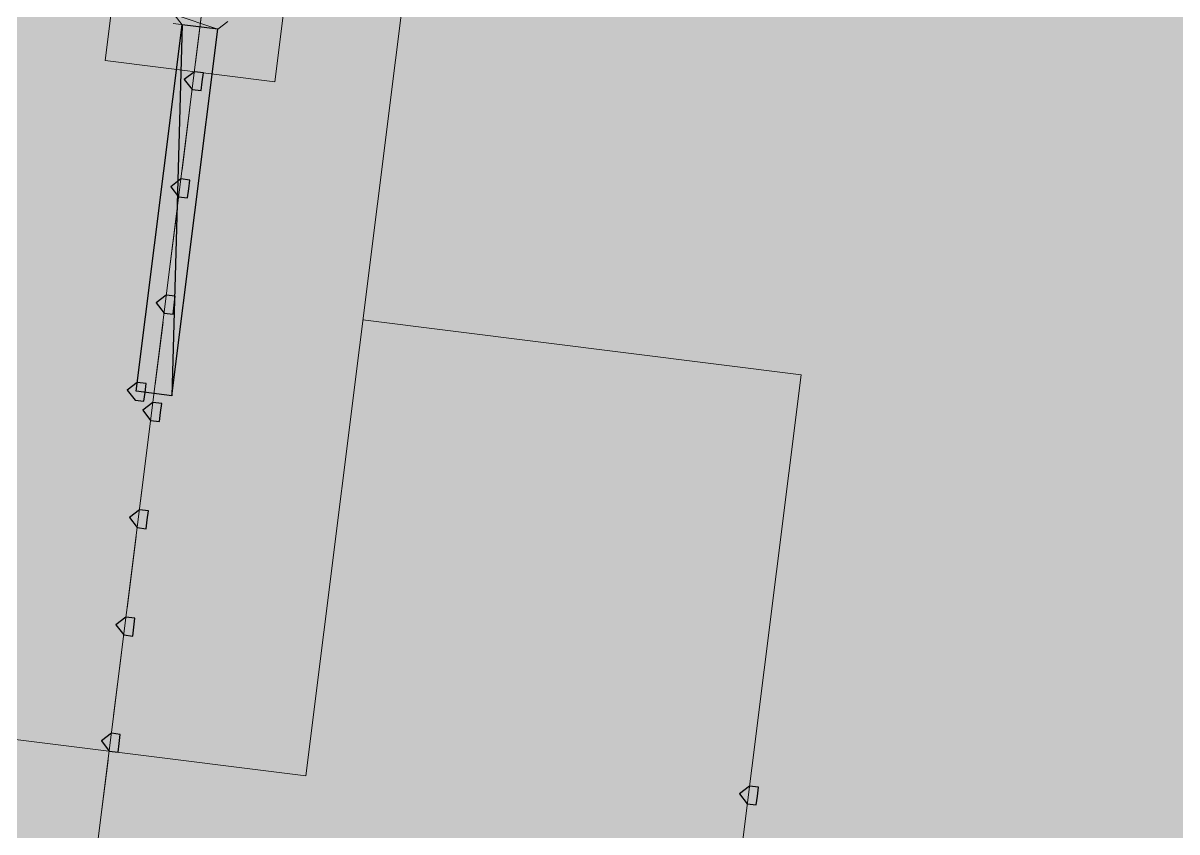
# Model space of a CAD drawing. Header units: metres. Extents: x -4 to 509425, y 7549 to 4732445.
# Drawn here: x 476059.99 to 476061.074, y 4719771.302 to 4719772.062 of the extents above; entities that cross this region are included whole.
import ezdxf

# ---------------------------------------------------------------- set-up
doc = ezdxf.new("R2010")
doc.units = ezdxf.units.M
doc.header["$LTSCALE"] = 0.01
doc.header["$MEASUREMENT"] = 0
doc.layers.get('0').update_dxf_attribs({"lineweight": 0})
doc.layers.add('_SUBESTACIÓN', color=1, linetype='Continuous')
doc.layers.add('SUBESTACION LA VID', color=253, linetype='Continuous')

# ---------------------------------------------------------------- blocks, each defined once
blk = doc.blocks.new('A$Cfff6051d')
at = {"layer": 'SUBESTACION LA VID', "transparency": 33554687}
h = blk.add_hatch(color=256, dxfattribs=at)
h.dxf.hatch_style = 2
h.paths.add_polyline_path([(476060.1582, 4719772.0065), (476060.1593, 4719772.0149), (476060.1509, 4719772.0159), (476060.1414, 4719772.0086), (476060.1488, 4719771.9991), (476060.1572, 4719771.9981)])
h = blk.add_hatch(color=256, dxfattribs=at)
h.dxf.hatch_style = 2
h.paths.add_polyline_path([(476060.1582, 4719772.0065), (476060.1593, 4719772.0149), (476060.1509, 4719772.0159), (476060.1414, 4719772.0086), (476060.1488, 4719771.9991), (476060.1572, 4719771.9981)])
h = blk.add_hatch(color=256, dxfattribs=at)
h.dxf.hatch_style = 2
h.paths.add_polyline_path([(476060.1582, 4719772.0065), (476060.1593, 4719772.0149), (476060.1509, 4719772.0159), (476060.1414, 4719772.0086), (476060.1488, 4719771.9991), (476060.1572, 4719771.9981)])
h = blk.add_hatch(color=256, dxfattribs=at)
h.dxf.hatch_style = 2
h.paths.add_polyline_path([(476060.1582, 4719772.0065), (476060.1593, 4719772.0149), (476060.1509, 4719772.0159), (476060.1414, 4719772.0086), (476060.1488, 4719771.9991), (476060.1572, 4719771.9981)])
h = blk.add_hatch(color=256, dxfattribs=at)
h.dxf.hatch_style = 2
h.paths.add_polyline_path([(476060.1456, 4719771.9057), (476060.1466, 4719771.9141), (476060.1382, 4719771.9151), (476060.1288, 4719771.9078), (476060.1361, 4719771.8983), (476060.1445, 4719771.8973)])
h = blk.add_hatch(color=256, dxfattribs=at)
h.dxf.hatch_style = 2
h.paths.add_polyline_path([(476060.1456, 4719771.9057), (476060.1466, 4719771.9141), (476060.1382, 4719771.9151), (476060.1288, 4719771.9078), (476060.1361, 4719771.8983), (476060.1445, 4719771.8973)])
h = blk.add_hatch(color=256, dxfattribs=at)
h.dxf.hatch_style = 2
h.paths.add_polyline_path([(476060.1456, 4719771.9057), (476060.1466, 4719771.9141), (476060.1382, 4719771.9151), (476060.1288, 4719771.9078), (476060.1361, 4719771.8983), (476060.1445, 4719771.8973)])
h = blk.add_hatch(color=256, dxfattribs=at)
h.dxf.hatch_style = 2
h.paths.add_polyline_path([(476060.1456, 4719771.9057), (476060.1466, 4719771.9141), (476060.1382, 4719771.9151), (476060.1288, 4719771.9078), (476060.1361, 4719771.8983), (476060.1445, 4719771.8973)])
h = blk.add_hatch(color=256, dxfattribs=at)
h.dxf.hatch_style = 2
h.paths.add_polyline_path([(476060.1319, 4719771.7965), (476060.1329, 4719771.8049), (476060.1245, 4719771.8059), (476060.1151, 4719771.7986), (476060.1224, 4719771.7891), (476060.1308, 4719771.7881)])
h = blk.add_hatch(color=256, dxfattribs=at)
h.dxf.hatch_style = 2
h.paths.add_polyline_path([(476060.1319, 4719771.7965), (476060.1329, 4719771.8049), (476060.1245, 4719771.8059), (476060.1151, 4719771.7986), (476060.1224, 4719771.7891), (476060.1308, 4719771.7881)])
h = blk.add_hatch(color=256, dxfattribs=at)
h.dxf.hatch_style = 2
h.paths.add_polyline_path([(476060.1319, 4719771.7965), (476060.1329, 4719771.8049), (476060.1245, 4719771.8059), (476060.1151, 4719771.7986), (476060.1224, 4719771.7891), (476060.1308, 4719771.7881)])
h = blk.add_hatch(color=256, dxfattribs=at)
h.dxf.hatch_style = 2
h.paths.add_polyline_path([(476060.1319, 4719771.7965), (476060.1329, 4719771.8049), (476060.1245, 4719771.8059), (476060.1151, 4719771.7986), (476060.1224, 4719771.7891), (476060.1308, 4719771.7881)])
h = blk.add_hatch(color=256, dxfattribs=at)
h.dxf.hatch_style = 2
h.paths.add_polyline_path([(476060.1045, 4719771.7146), (476060.1056, 4719771.723), (476060.0972, 4719771.724), (476060.0877, 4719771.7167), (476060.0951, 4719771.7072), (476060.1035, 4719771.7062)])
h = blk.add_hatch(color=256, dxfattribs=at)
h.dxf.hatch_style = 2
h.paths.add_polyline_path([(476060.1045, 4719771.7146), (476060.1056, 4719771.723), (476060.0972, 4719771.724), (476060.0877, 4719771.7167), (476060.0951, 4719771.7072), (476060.1035, 4719771.7062)])
h = blk.add_hatch(color=256, dxfattribs=at)
h.dxf.hatch_style = 2
h.paths.add_polyline_path([(476060.1192, 4719771.6957), (476060.1203, 4719771.7041), (476060.1119, 4719771.7051), (476060.1024, 4719771.6978), (476060.1098, 4719771.6883), (476060.1182, 4719771.6873)])
h = blk.add_hatch(color=256, dxfattribs=at)
h.dxf.hatch_style = 2
h.paths.add_polyline_path([(476060.1192, 4719771.6957), (476060.1203, 4719771.7041), (476060.1119, 4719771.7051), (476060.1024, 4719771.6978), (476060.1098, 4719771.6883), (476060.1182, 4719771.6873)])
h = blk.add_hatch(color=256, dxfattribs=at)
h.dxf.hatch_style = 2
h.paths.add_polyline_path([(476060.1192, 4719771.6957), (476060.1203, 4719771.7041), (476060.1119, 4719771.7051), (476060.1024, 4719771.6978), (476060.1098, 4719771.6883), (476060.1182, 4719771.6873)])
h = blk.add_hatch(color=256, dxfattribs=at)
h.dxf.hatch_style = 2
h.paths.add_polyline_path([(476060.1192, 4719771.6957), (476060.1203, 4719771.7041), (476060.1119, 4719771.7051), (476060.1024, 4719771.6978), (476060.1098, 4719771.6883), (476060.1182, 4719771.6873)])
h = blk.add_hatch(color=256, dxfattribs=at)
h.dxf.hatch_style = 2
h.paths.add_polyline_path([(476060.1066, 4719771.5949), (476060.1077, 4719771.6033), (476060.0993, 4719771.6043), (476060.0898, 4719771.597), (476060.0971, 4719771.5875), (476060.1056, 4719771.5865)])
h = blk.add_hatch(color=256, dxfattribs=at)
h.dxf.hatch_style = 2
h.paths.add_polyline_path([(476060.1066, 4719771.5949), (476060.1077, 4719771.6033), (476060.0993, 4719771.6043), (476060.0898, 4719771.597), (476060.0971, 4719771.5875), (476060.1056, 4719771.5865)])
h = blk.add_hatch(color=256, dxfattribs=at)
h.dxf.hatch_style = 2
h.paths.add_polyline_path([(476060.1066, 4719771.5949), (476060.1077, 4719771.6033), (476060.0993, 4719771.6043), (476060.0898, 4719771.597), (476060.0971, 4719771.5875), (476060.1056, 4719771.5865)])
h = blk.add_hatch(color=256, dxfattribs=at)
h.dxf.hatch_style = 2
h.paths.add_polyline_path([(476060.1066, 4719771.5949), (476060.1077, 4719771.6033), (476060.0993, 4719771.6043), (476060.0898, 4719771.597), (476060.0971, 4719771.5875), (476060.1056, 4719771.5865)])
h = blk.add_hatch(color=256, dxfattribs=at)
h.dxf.hatch_style = 2
h.paths.add_polyline_path([(476060.094, 4719771.494), (476060.095, 4719771.5025), (476060.0866, 4719771.5035), (476060.0772, 4719771.4962), (476060.0845, 4719771.4867), (476060.0929, 4719771.4856)])
h = blk.add_hatch(color=256, dxfattribs=at)
h.dxf.hatch_style = 2
h.paths.add_polyline_path([(476060.094, 4719771.494), (476060.095, 4719771.5025), (476060.0866, 4719771.5035), (476060.0772, 4719771.4962), (476060.0845, 4719771.4867), (476060.0929, 4719771.4856)])
h = blk.add_hatch(color=256, dxfattribs=at)
h.dxf.hatch_style = 2
h.paths.add_polyline_path([(476060.094, 4719771.494), (476060.095, 4719771.5025), (476060.0866, 4719771.5035), (476060.0772, 4719771.4962), (476060.0845, 4719771.4867), (476060.0929, 4719771.4856)])
h = blk.add_hatch(color=256, dxfattribs=at)
h.dxf.hatch_style = 2
h.paths.add_polyline_path([(476060.094, 4719771.494), (476060.095, 4719771.5025), (476060.0866, 4719771.5035), (476060.0772, 4719771.4962), (476060.0845, 4719771.4867), (476060.0929, 4719771.4856)])
h = blk.add_hatch(color=256, dxfattribs=at)
h.dxf.hatch_style = 2
h.paths.add_polyline_path([(476060.0803, 4719771.3848), (476060.0813, 4719771.3932), (476060.0729, 4719771.3943), (476060.0635, 4719771.387), (476060.0708, 4719771.3775), (476060.0792, 4719771.3764)])
h = blk.add_hatch(color=256, dxfattribs=at)
h.dxf.hatch_style = 2
h.paths.add_polyline_path([(476060.0803, 4719771.3848), (476060.0813, 4719771.3932), (476060.0729, 4719771.3943), (476060.0635, 4719771.387), (476060.0708, 4719771.3775), (476060.0792, 4719771.3764)])
h = blk.add_hatch(color=256, dxfattribs=at)
h.dxf.hatch_style = 2
h.paths.add_polyline_path([(476060.0803, 4719771.3848), (476060.0813, 4719771.3932), (476060.0729, 4719771.3943), (476060.0635, 4719771.387), (476060.0708, 4719771.3775), (476060.0792, 4719771.3764)])
h = blk.add_hatch(color=256, dxfattribs=at)
h.dxf.hatch_style = 2
h.paths.add_polyline_path([(476060.0803, 4719771.3848), (476060.0813, 4719771.3932), (476060.0729, 4719771.3943), (476060.0635, 4719771.387), (476060.0708, 4719771.3775), (476060.0792, 4719771.3764)])
h = blk.add_hatch(color=256, dxfattribs=at)
h.dxf.hatch_style = 2
h.paths.add_polyline_path([(476060.6799, 4719771.3353), (476060.6809, 4719771.3437), (476060.6725, 4719771.3447), (476060.6631, 4719771.3374), (476060.6704, 4719771.3279), (476060.6788, 4719771.3269)])
at = {"layer": 'SUBESTACION LA VID', "lineweight": 15}
for p, q in [((476060.0055, 4719770.8567), (476060.2014, 4719772.4191)), ((476060.1603, 4719772.0915), (476060.1519, 4719772.0243)), ((476060.1603, 4719772.0915), (476060.1519, 4719772.0243)), ((476060.1603, 4719772.0915), (476060.1519, 4719772.0243)), ((476060.1603, 4719772.0915), (476060.1519, 4719772.0243)), ((476060.1393, 4719772.06), (476060.0961, 4719771.7156)), ((476060.1393, 4719772.06), (476060.0961, 4719771.7156)), ((476060.1729, 4719772.0558), (476060.1298, 4719771.7114)), ((476060.1729, 4719772.0558), (476060.1298, 4719771.7114)), ((476060.1466, 4719771.9823), (476060.1393, 4719771.9235)), ((476060.1466, 4719771.9823), (476060.1393, 4719771.9235)), ((476060.1466, 4719771.9823), (476060.1393, 4719771.9235)), ((476060.1466, 4719771.9823), (476060.1393, 4719771.9235)), ((476060.134, 4719771.8815), (476060.1266, 4719771.8227)), ((476060.134, 4719771.8815), (476060.1266, 4719771.8227)), ((476060.134, 4719771.8815), (476060.1266, 4719771.8227)), ((476060.134, 4719771.8815), (476060.1266, 4719771.8227)), ((476060.1214, 4719771.7807), (476060.114, 4719771.7219)), ((476060.1214, 4719771.7807), (476060.114, 4719771.7219)), ((476060.1214, 4719771.7807), (476060.114, 4719771.7219)), ((476060.1214, 4719771.7807), (476060.114, 4719771.7219)), ((476060.1087, 4719771.6799), (476060.1003, 4719771.6127)), ((476060.1087, 4719771.6799), (476060.1003, 4719771.6127)), ((476060.1087, 4719771.6799), (476060.1003, 4719771.6127)), ((476060.1087, 4719771.6799), (476060.1003, 4719771.6127)), ((476060.0961, 4719771.5791), (476060.0877, 4719771.5119)), ((476060.0961, 4719771.5791), (476060.0877, 4719771.5119)), ((476060.0961, 4719771.5791), (476060.0877, 4719771.5119)), ((476060.0961, 4719771.5791), (476060.0877, 4719771.5119)), ((476060.0824, 4719771.4699), (476060.075, 4719771.4111)), ((476060.0824, 4719771.4699), (476060.075, 4719771.4111)), ((476060.0824, 4719771.4699), (476060.075, 4719771.4111)), ((476060.0824, 4719771.4699), (476060.075, 4719771.4111)), ((476060.0698, 4719771.3691), (476060.0624, 4719771.3103)), ((476060.0698, 4719771.3691), (476060.0624, 4719771.3103)), ((476060.0698, 4719771.3691), (476060.0624, 4719771.3103)), ((476060.0698, 4719771.3691), (476060.0624, 4719771.3103))]:
    blk.add_line(p, q, dxfattribs=at)
for points in [[(476060.1298, 4719771.7114), (476060.0961, 4719771.7156), (476060.1393, 4719772.06), (476060.132, 4719772.0695)], [(476060.1824, 4719772.0632), (476060.1729, 4719772.0558), (476060.1298, 4719771.7114)], [(476060.1298, 4719771.7114), (476060.0961, 4719771.7156), (476060.1393, 4719772.06), (476060.132, 4719772.0695)], [(476060.1824, 4719772.0632), (476060.1729, 4719772.0558), (476060.1298, 4719771.7114)], [(476060.2949, 4719772.5525), (476060.2265, 4719772.0064), (476060.0669, 4719772.0265), (476060.1353, 4719772.5725)], [(476060.2812, 4719772.4433), (476060.3904, 4719772.4296), (476060.2556, 4719771.3543), (476059.8776, 4719771.4017), (476060.0124, 4719772.477), (476060.1216, 4719772.4633)], [(476060.132, 4719772.0695), (476060.1393, 4719772.06), (476060.1729, 4719772.0558), (476060.1824, 4719772.0632)], [(476060.132, 4719772.0695), (476060.1393, 4719772.06), (476060.1729, 4719772.0558), (476060.1824, 4719772.0632)], [(476060.3093, 4719771.7827), (476060.721, 4719771.7311), (476060.6399, 4719771.0843), (476059.447, 4719771.2339), (476059.5281, 4719771.8807), (476059.9313, 4719771.8301)], [(476060.0961, 4719771.7156), (476060.1214, 4719771.7125), (476060.1298, 4719771.7114)], [(476060.0961, 4719771.7156), (476060.1214, 4719771.7125), (476060.1298, 4719771.7114)]]:
    blk.add_lwpolyline(points, dxfattribs=at)
at = {"layer": 'SUBESTACION LA VID', "lineweight": 0}
blk.add_lwpolyline([(476060.132, 4719772.0695), (476060.1729, 4719772.0558), (476060.1309, 4719772.0611)], dxfattribs=at)
blk.add_lwpolyline([(476060.132, 4719772.0695), (476060.1729, 4719772.0558), (476060.1309, 4719772.0611)], dxfattribs=at)
at = {"layer": 'SUBESTACION LA VID'}
for points in [[(476060.1582, 4719772.0065), (476060.1593, 4719772.0149), (476060.1509, 4719772.0159), (476060.1414, 4719772.0086), (476060.1488, 4719771.9991), (476060.1572, 4719771.9981)], [(476060.1582, 4719772.0065), (476060.1593, 4719772.0149), (476060.1509, 4719772.0159), (476060.1414, 4719772.0086), (476060.1488, 4719771.9991), (476060.1572, 4719771.9981)], [(476060.1582, 4719772.0065), (476060.1593, 4719772.0149), (476060.1509, 4719772.0159), (476060.1414, 4719772.0086), (476060.1488, 4719771.9991), (476060.1572, 4719771.9981)], [(476060.1582, 4719772.0065), (476060.1593, 4719772.0149), (476060.1509, 4719772.0159), (476060.1414, 4719772.0086), (476060.1488, 4719771.9991), (476060.1572, 4719771.9981)], [(476060.1456, 4719771.9057), (476060.1466, 4719771.9141), (476060.1382, 4719771.9151), (476060.1288, 4719771.9078), (476060.1361, 4719771.8983), (476060.1445, 4719771.8973)], [(476060.1456, 4719771.9057), (476060.1466, 4719771.9141), (476060.1382, 4719771.9151), (476060.1288, 4719771.9078), (476060.1361, 4719771.8983), (476060.1445, 4719771.8973)], [(476060.1456, 4719771.9057), (476060.1466, 4719771.9141), (476060.1382, 4719771.9151), (476060.1288, 4719771.9078), (476060.1361, 4719771.8983), (476060.1445, 4719771.8973)], [(476060.1456, 4719771.9057), (476060.1466, 4719771.9141), (476060.1382, 4719771.9151), (476060.1288, 4719771.9078), (476060.1361, 4719771.8983), (476060.1445, 4719771.8973)], [(476060.1319, 4719771.7965), (476060.1329, 4719771.8049), (476060.1245, 4719771.8059), (476060.1151, 4719771.7986), (476060.1224, 4719771.7891), (476060.1308, 4719771.7881)], [(476060.1319, 4719771.7965), (476060.1329, 4719771.8049), (476060.1245, 4719771.8059), (476060.1151, 4719771.7986), (476060.1224, 4719771.7891), (476060.1308, 4719771.7881)], [(476060.1319, 4719771.7965), (476060.1329, 4719771.8049), (476060.1245, 4719771.8059), (476060.1151, 4719771.7986), (476060.1224, 4719771.7891), (476060.1308, 4719771.7881)], [(476060.1319, 4719771.7965), (476060.1329, 4719771.8049), (476060.1245, 4719771.8059), (476060.1151, 4719771.7986), (476060.1224, 4719771.7891), (476060.1308, 4719771.7881)], [(476060.1045, 4719771.7146), (476060.1056, 4719771.723), (476060.0972, 4719771.724), (476060.0877, 4719771.7167), (476060.0951, 4719771.7072), (476060.1035, 4719771.7062)], [(476060.1045, 4719771.7146), (476060.1056, 4719771.723), (476060.0972, 4719771.724), (476060.0877, 4719771.7167), (476060.0951, 4719771.7072), (476060.1035, 4719771.7062)], [(476060.1192, 4719771.6957), (476060.1203, 4719771.7041), (476060.1119, 4719771.7051), (476060.1024, 4719771.6978), (476060.1098, 4719771.6883), (476060.1182, 4719771.6873)], [(476060.1192, 4719771.6957), (476060.1203, 4719771.7041), (476060.1119, 4719771.7051), (476060.1024, 4719771.6978), (476060.1098, 4719771.6883), (476060.1182, 4719771.6873)], [(476060.1192, 4719771.6957), (476060.1203, 4719771.7041), (476060.1119, 4719771.7051), (476060.1024, 4719771.6978), (476060.1098, 4719771.6883), (476060.1182, 4719771.6873)], [(476060.1192, 4719771.6957), (476060.1203, 4719771.7041), (476060.1119, 4719771.7051), (476060.1024, 4719771.6978), (476060.1098, 4719771.6883), (476060.1182, 4719771.6873)], [(476060.1066, 4719771.5949), (476060.1077, 4719771.6033), (476060.0993, 4719771.6043), (476060.0898, 4719771.597), (476060.0971, 4719771.5875), (476060.1056, 4719771.5865)], [(476060.1066, 4719771.5949), (476060.1077, 4719771.6033), (476060.0993, 4719771.6043), (476060.0898, 4719771.597), (476060.0971, 4719771.5875), (476060.1056, 4719771.5865)], [(476060.1066, 4719771.5949), (476060.1077, 4719771.6033), (476060.0993, 4719771.6043), (476060.0898, 4719771.597), (476060.0971, 4719771.5875), (476060.1056, 4719771.5865)], [(476060.1066, 4719771.5949), (476060.1077, 4719771.6033), (476060.0993, 4719771.6043), (476060.0898, 4719771.597), (476060.0971, 4719771.5875), (476060.1056, 4719771.5865)], [(476060.094, 4719771.494), (476060.095, 4719771.5025), (476060.0866, 4719771.5035), (476060.0772, 4719771.4962), (476060.0845, 4719771.4867), (476060.0929, 4719771.4856)], [(476060.094, 4719771.494), (476060.095, 4719771.5025), (476060.0866, 4719771.5035), (476060.0772, 4719771.4962), (476060.0845, 4719771.4867), (476060.0929, 4719771.4856)], [(476060.094, 4719771.494), (476060.095, 4719771.5025), (476060.0866, 4719771.5035), (476060.0772, 4719771.4962), (476060.0845, 4719771.4867), (476060.0929, 4719771.4856)], [(476060.094, 4719771.494), (476060.095, 4719771.5025), (476060.0866, 4719771.5035), (476060.0772, 4719771.4962), (476060.0845, 4719771.4867), (476060.0929, 4719771.4856)], [(476060.0803, 4719771.3848), (476060.0813, 4719771.3932), (476060.0729, 4719771.3943), (476060.0635, 4719771.387), (476060.0708, 4719771.3775), (476060.0792, 4719771.3764)], [(476060.0803, 4719771.3848), (476060.0813, 4719771.3932), (476060.0729, 4719771.3943), (476060.0635, 4719771.387), (476060.0708, 4719771.3775), (476060.0792, 4719771.3764)], [(476060.0803, 4719771.3848), (476060.0813, 4719771.3932), (476060.0729, 4719771.3943), (476060.0635, 4719771.387), (476060.0708, 4719771.3775), (476060.0792, 4719771.3764)], [(476060.0803, 4719771.3848), (476060.0813, 4719771.3932), (476060.0729, 4719771.3943), (476060.0635, 4719771.387), (476060.0708, 4719771.3775), (476060.0792, 4719771.3764)], [(476060.6799, 4719771.3353), (476060.6809, 4719771.3437), (476060.6725, 4719771.3447), (476060.6631, 4719771.3374), (476060.6704, 4719771.3279), (476060.6788, 4719771.3269)]]:
    blk.add_lwpolyline(points, close=True, dxfattribs=at)
at = {"layer": 'SUBESTACION LA VID', "lineweight": 0}
for points in [[(476060.1582, 4719772.0065), (476060.1593, 4719772.0149), (476060.1509, 4719772.0159), (476060.1414, 4719772.0086), (476060.1488, 4719771.9991), (476060.1572, 4719771.9981)], [(476060.1582, 4719772.0065), (476060.1593, 4719772.0149), (476060.1509, 4719772.0159), (476060.1414, 4719772.0086), (476060.1488, 4719771.9991), (476060.1572, 4719771.9981)], [(476060.1582, 4719772.0065), (476060.1593, 4719772.0149), (476060.1509, 4719772.0159), (476060.1414, 4719772.0086), (476060.1488, 4719771.9991), (476060.1572, 4719771.9981)], [(476060.1582, 4719772.0065), (476060.1593, 4719772.0149), (476060.1509, 4719772.0159), (476060.1414, 4719772.0086), (476060.1488, 4719771.9991), (476060.1572, 4719771.9981)], [(476060.1456, 4719771.9057), (476060.1466, 4719771.9141), (476060.1382, 4719771.9151), (476060.1288, 4719771.9078), (476060.1361, 4719771.8983), (476060.1445, 4719771.8973)], [(476060.1456, 4719771.9057), (476060.1466, 4719771.9141), (476060.1382, 4719771.9151), (476060.1288, 4719771.9078), (476060.1361, 4719771.8983), (476060.1445, 4719771.8973)], [(476060.1456, 4719771.9057), (476060.1466, 4719771.9141), (476060.1382, 4719771.9151), (476060.1288, 4719771.9078), (476060.1361, 4719771.8983), (476060.1445, 4719771.8973)], [(476060.1456, 4719771.9057), (476060.1466, 4719771.9141), (476060.1382, 4719771.9151), (476060.1288, 4719771.9078), (476060.1361, 4719771.8983), (476060.1445, 4719771.8973)], [(476060.1319, 4719771.7965), (476060.1329, 4719771.8049), (476060.1245, 4719771.8059), (476060.1151, 4719771.7986), (476060.1224, 4719771.7891), (476060.1308, 4719771.7881)], [(476060.1319, 4719771.7965), (476060.1329, 4719771.8049), (476060.1245, 4719771.8059), (476060.1151, 4719771.7986), (476060.1224, 4719771.7891), (476060.1308, 4719771.7881)], [(476060.1319, 4719771.7965), (476060.1329, 4719771.8049), (476060.1245, 4719771.8059), (476060.1151, 4719771.7986), (476060.1224, 4719771.7891), (476060.1308, 4719771.7881)], [(476060.1319, 4719771.7965), (476060.1329, 4719771.8049), (476060.1245, 4719771.8059), (476060.1151, 4719771.7986), (476060.1224, 4719771.7891), (476060.1308, 4719771.7881)], [(476060.1045, 4719771.7146), (476060.1056, 4719771.723), (476060.0972, 4719771.724), (476060.0877, 4719771.7167), (476060.0951, 4719771.7072), (476060.1035, 4719771.7062)], [(476060.1045, 4719771.7146), (476060.1056, 4719771.723), (476060.0972, 4719771.724), (476060.0877, 4719771.7167), (476060.0951, 4719771.7072), (476060.1035, 4719771.7062)], [(476060.1192, 4719771.6957), (476060.1203, 4719771.7041), (476060.1119, 4719771.7051), (476060.1024, 4719771.6978), (476060.1098, 4719771.6883), (476060.1182, 4719771.6873)], [(476060.1192, 4719771.6957), (476060.1203, 4719771.7041), (476060.1119, 4719771.7051), (476060.1024, 4719771.6978), (476060.1098, 4719771.6883), (476060.1182, 4719771.6873)], [(476060.1192, 4719771.6957), (476060.1203, 4719771.7041), (476060.1119, 4719771.7051), (476060.1024, 4719771.6978), (476060.1098, 4719771.6883), (476060.1182, 4719771.6873)], [(476060.1192, 4719771.6957), (476060.1203, 4719771.7041), (476060.1119, 4719771.7051), (476060.1024, 4719771.6978), (476060.1098, 4719771.6883), (476060.1182, 4719771.6873)], [(476060.1066, 4719771.5949), (476060.1077, 4719771.6033), (476060.0993, 4719771.6043), (476060.0898, 4719771.597), (476060.0971, 4719771.5875), (476060.1056, 4719771.5865)], [(476060.1066, 4719771.5949), (476060.1077, 4719771.6033), (476060.0993, 4719771.6043), (476060.0898, 4719771.597), (476060.0971, 4719771.5875), (476060.1056, 4719771.5865)], [(476060.1066, 4719771.5949), (476060.1077, 4719771.6033), (476060.0993, 4719771.6043), (476060.0898, 4719771.597), (476060.0971, 4719771.5875), (476060.1056, 4719771.5865)], [(476060.1066, 4719771.5949), (476060.1077, 4719771.6033), (476060.0993, 4719771.6043), (476060.0898, 4719771.597), (476060.0971, 4719771.5875), (476060.1056, 4719771.5865)], [(476060.094, 4719771.494), (476060.095, 4719771.5025), (476060.0866, 4719771.5035), (476060.0772, 4719771.4962), (476060.0845, 4719771.4867), (476060.0929, 4719771.4856)], [(476060.094, 4719771.494), (476060.095, 4719771.5025), (476060.0866, 4719771.5035), (476060.0772, 4719771.4962), (476060.0845, 4719771.4867), (476060.0929, 4719771.4856)], [(476060.094, 4719771.494), (476060.095, 4719771.5025), (476060.0866, 4719771.5035), (476060.0772, 4719771.4962), (476060.0845, 4719771.4867), (476060.0929, 4719771.4856)], [(476060.094, 4719771.494), (476060.095, 4719771.5025), (476060.0866, 4719771.5035), (476060.0772, 4719771.4962), (476060.0845, 4719771.4867), (476060.0929, 4719771.4856)], [(476060.0803, 4719771.3848), (476060.0813, 4719771.3932), (476060.0729, 4719771.3943), (476060.0635, 4719771.387), (476060.0708, 4719771.3775), (476060.0792, 4719771.3764)], [(476060.0803, 4719771.3848), (476060.0813, 4719771.3932), (476060.0729, 4719771.3943), (476060.0635, 4719771.387), (476060.0708, 4719771.3775), (476060.0792, 4719771.3764)], [(476060.0803, 4719771.3848), (476060.0813, 4719771.3932), (476060.0729, 4719771.3943), (476060.0635, 4719771.387), (476060.0708, 4719771.3775), (476060.0792, 4719771.3764)], [(476060.0803, 4719771.3848), (476060.0813, 4719771.3932), (476060.0729, 4719771.3943), (476060.0635, 4719771.387), (476060.0708, 4719771.3775), (476060.0792, 4719771.3764)], [(476060.6799, 4719771.3353), (476060.6809, 4719771.3437), (476060.6725, 4719771.3447), (476060.6631, 4719771.3374), (476060.6704, 4719771.3279), (476060.6788, 4719771.3269)]]:
    blk.add_lwpolyline(points, close=True, dxfattribs=at)
at = {"layer": 'SUBESTACION LA VID'}
for points in [[(476060.0961, 4719771.7156), (476060.0961, 4719771.7156), (476060.1298, 4719771.7114), (476060.1298, 4719771.7114), (476060.1298, 4719771.7114), (476060.1393, 4719772.06), (476060.1393, 4719772.06), (476060.1393, 4719772.06), (476060.0961, 4719771.7156), (476060.0961, 4719771.7156)], [(476060.0961, 4719771.7156), (476060.0961, 4719771.7156), (476060.1298, 4719771.7114), (476060.1298, 4719771.7114), (476060.1298, 4719771.7114), (476060.1393, 4719772.06), (476060.1393, 4719772.06), (476060.1393, 4719772.06), (476060.0961, 4719771.7156), (476060.0961, 4719771.7156)], [(476060.1298, 4719771.7114), (476060.1298, 4719771.7114), (476060.1393, 4719772.06), (476060.1393, 4719772.06), (476060.1393, 4719772.06), (476060.1729, 4719772.0558), (476060.1729, 4719772.0558), (476060.1729, 4719772.0558), (476060.1298, 4719771.7114), (476060.1298, 4719771.7114)], [(476060.1298, 4719771.7114), (476060.1298, 4719771.7114), (476060.1393, 4719772.06), (476060.1393, 4719772.06), (476060.1393, 4719772.06), (476060.1729, 4719772.0558), (476060.1729, 4719772.0558), (476060.1729, 4719772.0558), (476060.1298, 4719771.7114), (476060.1298, 4719771.7114)]]:
    blk.add_open_spline(points, degree=3, knots=[0, 0, 0, 0, 1, 1, 1, 2, 2, 2, 3, 3, 3, 3], dxfattribs=at)
at = {"layer": 'SUBESTACION LA VID', "lineweight": 0}
for points in [[(476060.0961, 4719771.7156), (476060.0961, 4719771.7156), (476060.1298, 4719771.7114), (476060.1298, 4719771.7114), (476060.1298, 4719771.7114), (476060.1393, 4719772.06), (476060.1393, 4719772.06), (476060.1393, 4719772.06), (476060.0961, 4719771.7156), (476060.0961, 4719771.7156)], [(476060.0961, 4719771.7156), (476060.0961, 4719771.7156), (476060.1298, 4719771.7114), (476060.1298, 4719771.7114), (476060.1298, 4719771.7114), (476060.1393, 4719772.06), (476060.1393, 4719772.06), (476060.1393, 4719772.06), (476060.0961, 4719771.7156), (476060.0961, 4719771.7156)], [(476060.1298, 4719771.7114), (476060.1298, 4719771.7114), (476060.1393, 4719772.06), (476060.1393, 4719772.06), (476060.1393, 4719772.06), (476060.1729, 4719772.0558), (476060.1729, 4719772.0558), (476060.1729, 4719772.0558), (476060.1298, 4719771.7114), (476060.1298, 4719771.7114)], [(476060.1298, 4719771.7114), (476060.1298, 4719771.7114), (476060.1393, 4719772.06), (476060.1393, 4719772.06), (476060.1393, 4719772.06), (476060.1729, 4719772.0558), (476060.1729, 4719772.0558), (476060.1729, 4719772.0558), (476060.1298, 4719771.7114), (476060.1298, 4719771.7114)]]:
    blk.add_open_spline(points, degree=3, knots=[0, 0, 0, 0, 1, 1, 1, 2, 2, 2, 3, 3, 3, 3], dxfattribs=at)

msp = doc.modelspace()

# ---------------------------------------------------------------- hatches: boundary and pattern name
at = {"layer": '_SUBESTACIÓN', "transparency": 33554559}
h = msp.add_hatch(color=1, dxfattribs=at)
h.dxf.hatch_style = 1
h.paths.add_polyline_path([(475968.6399, 4719805.825), (476089.9386, 4719790.615), (476078.1686, 4719696.74), (475956.8686, 4719711.9502)])

# ---------------------------------------------------------------- block references
at = {"linetype": 'Continuous'}
msp.add_blockref('A$Cfff6051d', (0, 0), dxfattribs=at)

doc.saveas('drawing.dxf')
